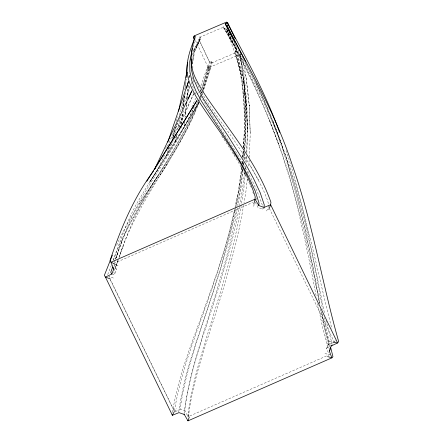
<?xml version="1.0" encoding="UTF-8"?>
<svg xmlns="http://www.w3.org/2000/svg" width="443" height="443" viewBox="0 0 443 443"><rect width="100%" height="100%" fill="white"/><g stroke="black" fill="none" stroke-linecap="round" stroke-linejoin="round"><path stroke-width="0.33" stroke-dasharray="2.21 1.66" d="M244.309 149.346L245.339 137.884L245.771 107.372L244.032 82.105L240.222 55.707L239.757 54.539C245.4 85.826 247.476 117.832 244.741 149.535M246.712 156.966L246.441 162.476M246.845 152.835L247.493 132.872L246.336 104.343L243.279 78.261L236.479 50.253L237.276 50.22M249.182 159.995L248.551 167.482M249.293 157.271L250.229 134.113L249.254 105.107L250.229 134.113M244.115 159.447L244.425 152.663M244.575 149.269C246.64 116.249 243.999 82.957 236.59 50.707M245.848 162.044L246.192 155.87M246.419 151.755C248.894 118.923 246.507 85.826 240.172 53.537M242.864 157.509L243.224 151.401M243.423 148.006C245.466 115.9 244.453 83.151 235.205 52.136L235.432 50.823L236.678 50.114L226.761 28.983M242.304 163.412L242.487 160.654L242.321 163.6M243.124 151.002L242.67 157.896L243.218 151.03M243.351 147.552L244.303 133.072M243.999 159.785L244.492 152.951M243.473 147.585L244.386 135.204L244.348 107.189L242.16 79.873L235.488 52.872L236.252 52.905M242.974 164.181L243.157 162.155M243.517 158.112L244.065 152.043M255.284 202.113L258.042 207.501L262.494 209.096L262.61 207.806M181.525 124.073L182.582 113.131M183.175 106.979L184.166 96.718M184.831 89.879L185.623 81.673M186.348 104.354L185.069 117.306L186.47 104.326M186.891 98.905L188.103 86.634M188.978 77.774L189.382 73.682M245.267 174.177L243.75 189.327L241.335 204.295M245.749 169.359L245.959 167.293M181.541 124.079L182.821 111.802M183.457 105.661L184.449 96.114M185.296 87.924L186.221 79.059M187.035 98.861L188.53 84.53M189.244 77.702L189.526 74.972M247.294 179.038L245.959 191.282L244.015 202.678M247.886 173.601L248.18 170.882M242.952 170.289L240.986 187.893L238.002 205.259M243.556 164.868L243.783 162.836M244.514 172.964L242.426 190.036L239.729 204.816M245.095 168.185L245.344 166.136M241.806 167.653L239.165 188.585L235.809 206.51M242.808 169.985L239.884 191.011L236.817 206.322M243.473 165.239L243.755 163.201M241.717 167.509L238.284 191.393L235.1 206.77M242.271 163.611L242.659 160.903M188.386 416.647C193.392 376.378 208.293 338.286 219.949 299.656C229.463 268.679 238.406 237.398 243.556 205.358M184.089 413.397L184.349 411.685C189.454 371.799 204.206 334.077 216.018 295.869C225.332 266.16 234.192 236.191 239.602 205.486M242.354 168.933L238.328 194.217L235.654 206.244M241.225 204.976C235.117 244.89 223.194 283.586 211.272 322.072C201.87 352.993 191.537 383.931 187.882 416.187L188.048 416.713L329.326 354.743L326.535 348.635L328.158 344.383L329.232 343.043L324.198 324.021L321.563 312.033M178.739 412.101C184.138 371.849 199.439 333.922 211.998 295.553C221.605 266.453 230.82 237.105 236.684 206.986M199.389 36.824L200.158 37.428L200.546 38.563L194.643 51.355L192.788 62.341L192.877 67.796M237.548 207.928C230.991 245.383 219.573 281.754 208.16 317.958C198.785 348.259 188.585 378.588 184.753 410.212L188.048 416.713L189.36 412.87M240.012 54.417L209.09 67.491L209.035 68.892L210.503 68.349L209.755 67.076L208.697 66.699L207.33 67.22L200.751 86.163M223.781 26.475L223.588 27.128L224.18 28.513C249.636 73.056 271.415 119.881 287.092 168.789C301.162 213.055 310.299 258.64 319.802 304.048M172.493 412.461C178.634 373.023 194.682 336.126 207.883 298.709C218.41 269.261 228.505 239.536 235.056 208.919M174.509 410.722C180.683 371.129 196.459 333.978 209.334 296.267C219.191 267.788 228.455 238.999 234.546 209.445M235.687 207.174C228.621 244.757 216.655 281.183 204.644 317.426C194.926 347.345 184.415 377.298 180.251 408.618L180.522 409.133L184.98 410.722M192.107 63.011L194.272 51.87L200.546 38.563L199.965 37.146L223.588 27.128L223.665 27.743C237.88 49.35 248.811 72.896 260.622 95.854C271.548 118.696 281.067 142.175 289.434 166.07C307.951 219.124 317.847 274.555 331.918 328.811M195.496 40.529L208.038 67.12L207.977 68.515L209.035 68.892M172.958 137.435L174.83 128.697M176.414 121.304L177.421 116.598M176.281 135.851L174.824 142.613L176.812 135.281M177.588 129.76L180.207 117.583M181.957 109.465L185.595 92.548M188.796 77.663L189.377 74.961M192.162 54.971L192.921 51.753L199.167 39.931L198.359 39.405M253.684 206.388L254.166 204.561M173.612 136.151L176.868 124.162M179.216 115.501L185.174 93.517M178.989 127.279L183.513 110.612M186.409 99.946L190.025 86.612M199.134 40.031L209.423 61.787L202.119 87.819M203.409 89.979L212.125 62.779L211.466 61.743L210.569 61.411L202.761 88.439M193.248 46.991L194.776 41.758M210.503 68.349L202.097 94.675M202.717 89.779L209.755 67.076M201.892 87.764L208.697 66.699M169.099 147.43L165.76 157.248L172.421 142.109M171.995 138.919L177.344 123.209M182.023 109.465L190.041 85.898M165.604 148.571L166.269 146.616M115.59 259.05C123.004 237.708 130.763 216.334 142.303 196.814C159.546 167.947 179.144 140.381 192.993 109.604L194.023 107.117M121.93 241.285L115.629 258.867C133.293 200.856 177.571 156.335 198.652 99.924M118.043 260.357L115.379 267.799L116.481 269.593L114.859 273.846L112.439 274.81M119.15 257.25C127.534 232.282 137.834 207.878 151.905 185.534C168.728 158.267 186.16 131.062 197.827 101.087M114.316 262.472L115.252 259.891M115.485 259.249L117.362 254.083M113.092 260.406C120.131 241.668 126.477 222.574 135.973 204.893C156.169 170.417 178.568 137.275 198.885 102.854L149.762 182.189L157.326 170.339L164.735 154.729M119.034 257.582C136.544 201.15 178.241 156.711 198.536 101.574M119.815 255.389L123.226 246.297M200.225 97.083L200.707 95.804M201.67 93.24L202.152 91.956M203.115 89.392L211.466 61.743L210.486 61.4L209.079 62.242M198.879 102.006C189.25 127.927 175.118 151.877 160.244 175.09M199.117 101.369L199.832 99.476M200.075 98.839L201.028 96.308M201.266 95.677L202.457 92.509M235.1 51.698L235.626 50.69M326.535 348.635L327.593 347.334L329.232 343.043M107.715 274.549L111.426 265.025M201.033 92.864L201.526 91.601M266.509 210.984C270.955 204.887 266.47 198.436 264.427 192.412C257.505 177.565 249.143 163.456 240.228 149.723C225.764 126.493 206.925 105.844 195.767 80.665M209.257 61.427L198.962 39.665L200.014 39.128L200.347 38.286M198.907 99.293L199.671 97.388M199.92 96.757L200.43 95.489M201.443 92.952L202.462 90.411M198.796 102.854C179.72 155.177 138.493 195.13 116.387 245.826M113.43 259.969C126.067 224.955 147.486 194.339 167.642 163.401M211.854 63.249L212.053 62.762L235.676 52.75L235.294 51.571M200.441 91.557L200.956 90.317M194.255 106.602L193.469 108.48C181.176 134.916 164.857 159.12 148.82 183.369M200.546 91.579L201.072 90.328M167.443 146.312L179.088 119.837M179.365 119.206L181.309 114.792M178.806 127.601L194.073 92.914M191.825 107.084L195.723 98.241M197.395 94.453L198.231 92.559M194.643 51.355L200.12 39.599L192.921 51.753M200.158 37.428L194.034 50.214L192.373 60.697L192.539 63.958M173.036 137.247L193.779 93.539M174.675 411.94L176.524 408.28M181.802 126.532L179.443 130.619M177.377 134.074L167.061 150.725M157.675 175.993L139.373 203.78M335.262 340.584L334.205 341.974L328.158 344.383M262.494 209.096L264.249 208.254M175.262 411.658L180.522 409.133M113.69 263.485L252.637 202.54M329.642 341.21L334.205 341.974L269.737 209.157M212.125 62.779L211.389 61.727M324.957 353.459L329.326 354.743M224.252 28.125L225.155 28.418L225.205 29.033C246.114 66.572 264.908 105.423 279.223 145.98C296.339 195.125 306.694 246.225 316.402 297.247M208.038 67.12L209.09 67.491M113.391 278.049L108.812 276.255L109.355 277.373M116.431 264.931L118.071 265.8M221.766 135.962L229.673 148.006M114.859 273.846L113.746 272.096L118.336 259.46L115.379 267.799L114.001 264.737M230.028 148.577L237.786 161.163L245.261 174.62M233.489 153.35L234.895 155.731M223.665 27.743L232.359 42.578M229.374 33.95L226.218 28.385L236.307 49.893L226.517 28.978L243.129 77.663L246.336 104.343L247.587 131.975L246.386 105.096L243.279 78.261M250.262 165.604L258.457 180.146L257.355 178.18M234.397 42.844L242.631 58.216M241.175 166.446L242.144 168.268M244.409 172.515L245.383 174.332M200.707 95.572C220.73 132.867 249.78 165.638 262.727 206.521M246.142 64.191C288.376 141.206 307.531 227.63 324.426 313.029M243.262 59.401C285.109 134.506 304.889 219.025 319.32 303.067M194.854 92.393L195.745 94.137M207.33 67.22L207.977 68.515M109.903 278.497L174.132 410.816M110.329 279.921L174.105 410.833M245.549 175.234L251.303 187.455M256.037 82.819L263.297 98.346L272.916 121.221L281.161 142.779M114.25 264.709L116.481 269.593M269.449 120.236L279.223 145.98M272.916 121.221C296.356 179.963 308.594 242.249 320.073 304.203M191.204 82.265L194.112 90.538M234.978 44.472L246.158 77.951L249.309 105.899L246.319 78.583L242.382 57.645M252.826 191.908L253.656 194.466M255.827 197.445L256.63 199.937M286.062 150.47C303.51 202.152 313.024 255.988 322.609 309.546M332.244 344.66L326.026 320.389M327.593 347.334L322.72 328.102L317.565 303.233M329.625 346.869L325.168 329.188L321.59 311.628M329.21 348.896L325.444 333.872L320.466 309.17M330.229 345.712L327.737 335.7L324.182 317.587M235.432 50.823L241.922 78.167M192.627 77.298L192.987 79.286M193.104 79.95L193.58 82.603M244.032 82.105L245.771 109.687M184.598 122.08L184.194 126.166L184.62 122.074"/><path stroke-width="0.66" d="M253.784 204.057L255.041 199.178L255.157 196.603L254.764 195.391C244.813 163.362 222.929 137.003 204.406 109.604C196.592 97.942 188.425 85.637 187.024 71.306C186.558 60.226 190.169 49.622 194.184 39.455L193.635 38.037L194.045 37.035L195.418 36.453C190.623 49.433 189.144 64.085 194.992 76.999C200.147 88.24 207.324 98.34 214.49 108.363C235.349 137.701 258.136 166.74 270.457 200.939L270.928 202.207L270.662 204.749L264.028 207.407L258.823 205.552L259 202.966L255.179 191.027L248.75 177.1L241.153 163.124L232.891 149.429L201.443 101.198L195.884 90.953L191.935 81.163L189.848 71.489L189.776 61.527L192.517 48.27M264.028 207.407L264.261 204.832L260.196 192.727L253.529 178.507L245.693 164.192L228.422 136.577L204.411 100.472L198.425 89.979L194.028 80L191.481 70.232L191.143 58.93M186.021 77.569L187.472 62.529M186.575 75.648L186.929 72.237L178.573 111.221M186.619 88.19L188.43 81.529L167.819 142.059M189.272 417.001L188.004 420.85L184 413.967M112.644 267.074L110.756 272.273L111.874 274.018L105.434 277.085L104.332 275.396L112.406 255.124M111.874 274.018L113.773 269.051L110.063 260.351L110.562 259.011C121.028 227.912 133.819 197.373 153.605 170.926M187.843 420.329L188.004 420.85L331.912 357.85L329.271 350.972L331.17 346.011L331.885 345.108M268.785 209.428L270.662 204.749L337.61 342.937L331.17 346.011M279.605 132.451C266.293 94.94 247.083 59.988 228.405 24.974L227.696 23.545L226.633 23.169L226.622 22.156L225.083 22.698L194.222 35.9L193.619 37.024L193.635 38.037M186.021 104.077L186.857 102.189M188.242 99.033L191.847 90.837L154.336 169.741L156.141 166.806M174.271 411.63L172.377 415.274L172.072 414.731M156.861 165.632L158.306 163.29M159.026 162.116L196.958 100.517L146.821 181.276M329.271 350.972L330.334 349.677M194.222 35.9L194.045 37.035M194.217 39.355L195.097 38.945M226.633 23.169L225.166 23.717L225.919 24.985L226.977 25.362L228.339 24.841M226.545 22.15L227.68 22.532L227.696 23.545M333.036 342.206L337.61 342.937L338.668 341.536L338.064 339.416C321.812 281.366 312.315 221.472 292.098 164.514C275.834 114.925 250.14 69.418 225.227 23.833L225.166 23.717M327.56 356.532L331.912 357.85L332.937 356.582L330.727 347.716M184.222 414.476L179.016 412.621L172.377 415.274L105.434 277.085L110.025 278.846M115.496 264.526L111.132 262.178L255.041 199.178L258.823 205.552M112.666 267.256L113.773 269.051M233.799 40.667L234.757 42.478M245.854 62.23L226.977 25.362M225.919 24.985L233.483 40.069M227.597 22.521L235.172 38.558"/></g></svg>
